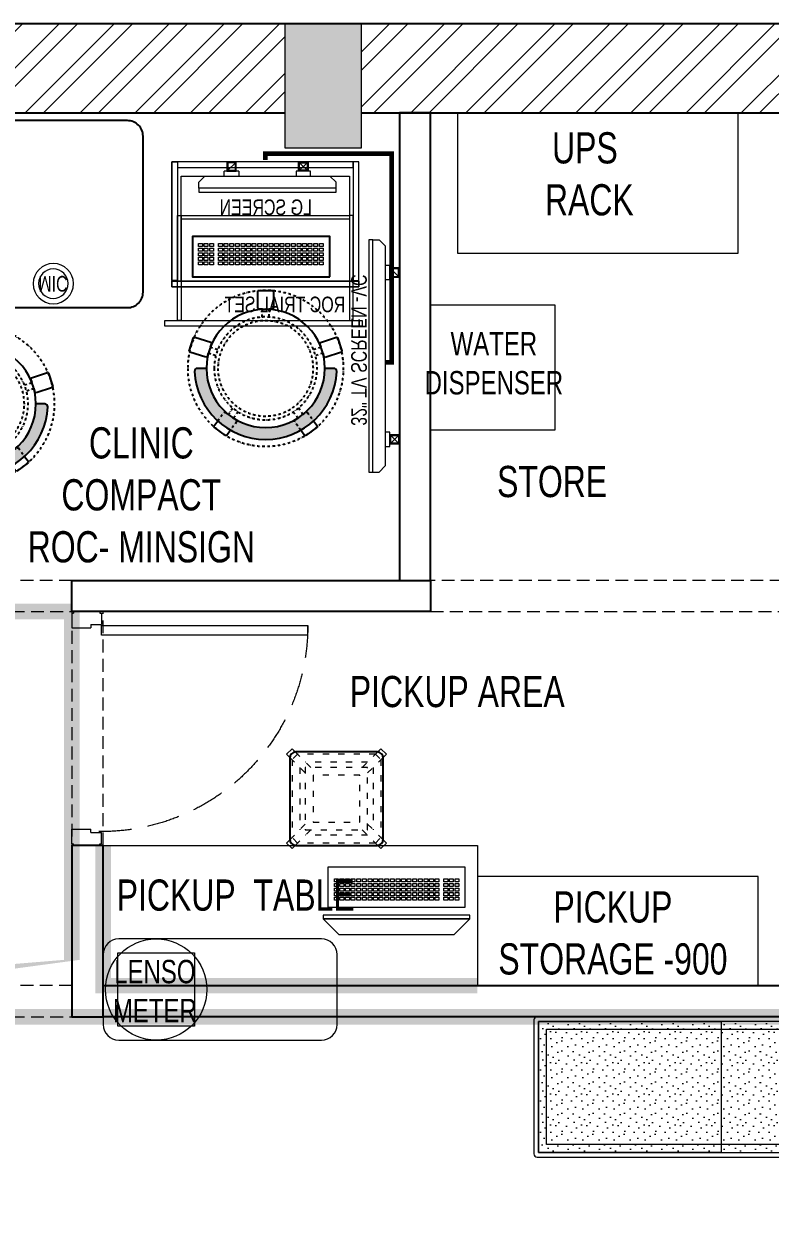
# Model space of a CAD drawing. Header units: feet. Extents: x 3148329 to 3155267, y -6063083 to -6048453.
# Drawn here: x 3150843 to 3153235, y -6052297 to -6048453 of the extents above; entities that cross this region are included whole.
import ezdxf

# ---------------------------------------------------------------- set-up
doc = ezdxf.new("R2010")
doc.units = ezdxf.units.FT
doc.header["$LTSCALE"] = 33
doc.header["$MEASUREMENT"] = 0
for name, pattern in [('a_p6_plan_L18$0$HIDDEN', [0.375, 0.25, -0.125]), ('ACAD_ISO03W100', [30, 12, -18]), ('DASHDOT2', [0.5, 0.25, -0.125, 0, -0.125]), ('HIDDEN', [9.524999999999995, 6.349999999999997, -3.174999999999998]), ('HIDDEN2', [4.7624999999999975, 3.174999999999998, -1.587499999999999])]:
    doc.linetypes.add(name, pattern=pattern)
for name, color, linetype, lineweight in [('A-COL', 243, 'Continuous', 9), ('column hatch', 5, 'Continuous', 0), ('Door', 2, 'Continuous', 13), ('Floor-Unit', 1, 'Continuous', 13), ('HATCH', 9, 'Continuous', 9), ('LENS-DIM', 252, 'Continuous', 5), ('LENS-DOOR', 34, 'Continuous', 20), ('LENS-FURNITURE', 13, 'Continuous', 9), ('LENS-HATCH', 251, 'Continuous', 5), ('LENS-PARTITION', 21, 'Continuous', 25), ('LENS-TEXT', 31, 'Continuous', 5), ('LENS_CURTAIN', 5, 'a_p6_plan_L18$0$HIDDEN', 9), ('LENS_PARTITION', 21, 'Continuous', 25), ('LK-EQPMT', 3, 'Continuous', 18), ('LK-FF&E FLOOR', 1, 'Continuous', 9), ('LK-FF&E WALL', 1, 'Continuous', 9), ('LK-FLUTTED FINISH', 20, 'Continuous', 30), ('LK-IT', 3, 'Continuous', 18), ('LK-TILES FINISH', 251, 'Continuous', 5), ('LN-ELEVATION-1', 81, 'Continuous', 25), ('LN-ELEVATION-2', 103, 'Continuous', 20), ('LN-ELEVATION-3', 125, 'Continuous', 18), ('LN-ELEVATION-5', 167, 'Continuous', 5), ('LN-HATCH', 251, 'Continuous', 0), ('TV', 92, 'Continuous', 18)]:
    doc.layers.add(name, color=color, linetype=linetype, lineweight=lineweight)
for name, color, linetype in [('A-WALL', 1, 'Continuous'), ('LAMINATE FINISH', 80, 'Continuous'), ('PDF_Geometry', 7, 'Continuous')]:
    doc.layers.add(name, color=color, linetype=linetype)
doc.styles.add('LK TXT', font='GILC____.TTF', dxfattribs={"height": 100})
doc.styles.get("Standard").update_dxf_attribs({"font": 'GILC____.TTF'})
pattern_1 = [(225, (-6260930.089527684, 5280203.047569703), (88.29995930067012, -88.29995930067015), []), (225, (-6260988.95616712, 5280203.047569703), (88.29995930067012, -88.29995930067015), [])]

# ---------------------------------------------------------------- blocks, each defined once
blk = doc.blocks.new('*U48')
at = {"layer": 'LENS-DOOR'}
for p, q in [((548121.7424194189, 1779235.250802667), (548121.7424194121, 1778573.792470707)), ((548121.7424194189, 1779235.250802667), (548152.9924194244, 1779235.250802653)), ((548152.9924193986, 1778573.792470693), (548152.9924194244, 1779235.250802653)), ((547447.2632527449, 1778568.584137414), (547452.4715860604, 1778568.584137391)), ((547447.2632527215, 1778484.134138707), (547447.2632527449, 1778568.584137414)), ((547452.4715860653, 1778573.792470743), (547488.9299194093, 1778573.792470734)), ((547452.4715860604, 1778568.584137391), (547452.4715860653, 1778573.792470743)), ((547488.9299193954, 1778539.938304132), (547488.9299194093, 1778573.792470734)), ((548121.7424194121, 1778573.792470707), (548152.9924193986, 1778573.792470693)), ((548192.054919424, 1778573.792470725), (548155.5965860707, 1778573.792470693)), ((548155.5965860611, 1778539.938304095), (548155.5965860707, 1778573.792470693)), ((548192.0549194146, 1778568.584137372), (548192.054919424, 1778573.792470725)), ((548197.2632527373, 1778568.584137372), (548192.0549194146, 1778568.584137372)), ((548197.2632527256, 1778484.134138697), (548197.2632527373, 1778568.584137372)), ((547488.9299193954, 1778539.938304132), (547499.3465860662, 1778539.938304113)), ((547499.3465860639, 1778478.925805386), (547499.3465860662, 1778539.938304113)), ((548145.179919409, 1778478.925805326), (548145.179919395, 1778539.938304067)), ((548155.5965860611, 1778539.938304095), (548145.179919395, 1778539.938304067)), ((547447.2632527215, 1778484.134138707), (547452.4715860627, 1778484.134138707)), ((547452.4715860627, 1778478.925805396), (547452.4715860627, 1778484.134138707)), ((547452.4715860627, 1778478.925805396), (547499.3465860639, 1778478.925805386)), ((548192.0549194006, 1778478.925805345), (548145.179919409, 1778478.925805326)), ((548192.0549194006, 1778478.925805345), (548192.0549194006, 1778484.134138698)), ((548197.2632527256, 1778484.134138697), (548192.0549194006, 1778484.134138698))]:
    blk.add_line(p, q, dxfattribs=at)
at = {"layer": 'LENS-DOOR', "color": 7, "linetype": 'HIDDEN2'}
blk.add_ellipse((548152.9924193986, 1778573.792470693), major_axis=(-661.4583333306382, 0.003443102111827), ratio=0.9999999979146821, start_param=-1.570791121506941, end_param=0.0512086788949202, dxfattribs=at)
blk = doc.blocks.new('A$C833728e1')
at = {"layer": 'column hatch'}
h = blk.add_hatch(color=8, dxfattribs=at)
h.dxf.hatch_style = 1
h.paths.add_polyline_path([(738.6055059367791, -6568.273773502558), (477.3087284089997, -6568.294519082643), (477.3087284089997, -6898.368833137677), (738.6055059367791, -6898.348087557592)])
h.paths.add_polyline_path([(727.4791111946106, -3716.802434761078), (472.5914124026894, -3716.802434761078), (473.2123224409297, -4068.950543846935), (727.4791111946106, -4068.950543846935)])
h.paths.add_polyline_path([(722.71125525143, 520.0900647407396), (465.4267736701294, 520.1108103208244), (465.4267736701294, 170.5573523240164), (722.71125525143, 170.5366067448631)])
h.paths.add_polyline_path([(698.5759105691686, 5375.317361555062), (451.8375043282285, 5375.338107134215), (451.8375043282285, 4978.070632628165), (698.5759105691686, 4978.04988704808)])
at = {"layer": 'LN-HATCH'}
h = blk.add_hatch(dxfattribs=at)
h.set_pattern_fill('ANSI32', color=256, scale=333, angle=180)
h.set_pattern_definition(pattern_1)
h.paths.add_polyline_path([(451.8375043282285, 5375.317361555062), (-2898.605064523406, 5375.317361555062), (-2898.605064523406, -6793.621403028257), (-2178.784073029645, -6793.621403028257), (-2178.784073029645, -6677.290843353607), (-2565.710856786929, -6677.290843353607), (-2565.710856786929, 467.9687234135344), (-2565.710856786929, 2676.502928791568), (-2565.710856786929, 2789.756386074238), (-2580.419116056524, 2789.756386074238), (-2580.419116056524, 5090.091657181271), (451.8375043282285, 5090.091657181271)])
h = blk.add_hatch(dxfattribs=at)
h.set_pattern_fill('ANSI32', color=256, scale=333, angle=180)
h.set_pattern_definition(pattern_1)
h.paths.add_polyline_path([(4039.498601331375, 5375.317361555062), (698.5759105691686, 5375.317361555062), (698.5759105691686, 5090.091657181271), (3698.309710829519, 5090.091657181271), (3698.309710829519, 365.3691566465422), (3698.309710829519, -6929.025615117513), (4039.498601331375, -6929.025615117513)])
at = {"layer": 'A-COL'}
for p, q in [((451.8375043282285, 5375.317361555062), (451.8375043282285, 4978.04988704808)), ((698.5759105691686, 4978.04988704808), (698.5759105691686, 5375.317361555062)), ((451.8375043282285, 4978.04988704808), (698.5759105691686, 4978.04988704808))]:
    blk.add_line(p, q, dxfattribs=at)
at = {"layer": 'A-WALL'}
for p, q in [((4039.498601331375, 5375.317361555062), (-2898.605064523406, 5375.317361555062)), ((-2580.419116056524, 5090.091657181271), (451.8375043282285, 5090.091657181271)), ((698.5759105691686, 5090.091657181271), (3698.309710829519, 5090.091657181271))]:
    blk.add_line(p, q, dxfattribs=at)
blk = doc.blocks.new('CLENS 600 TYPE 6')
at = {"layer": 'LN-ELEVATION-1', "ltscale": 0.5}
blk.add_lwpolyline([(130, -225), (-130, -225, -0.4142135623730951), (-150, -205), (-150, 55, -0.4142135623730951), (-130, 75), (130, 75, -0.4142135623730951), (150, 55), (150, -205, -0.4142135623730951)], format="xyb", close=True, dxfattribs=at)
at = {"layer": 'LN-ELEVATION-3', "linetype": 'ACAD_ISO03W100', "ltscale": 0.05}
for p, q in [((-100, 7.322330470196902), (-142.3743686703965, 49.69669914152472)), ((-142.3743686708621, -199.6966991410591), (-142.3743686708621, 49.69669914105907)), ((-82.3223304701969, 25), (-124.6966991401277, 67.374368671095)), ((124.696699141059, 67.3743686703965), (-124.6966991401277, 67.374368671095)), ((99.69669914059341, 42.3743686703965), (-99.69669913966207, 42.374368671095)), ((82.3223304701969, 25), (124.6966991401277, 67.374368671095)), ((100, 7.322330470196902), (142.3743686703965, 49.69669914152472)), ((142.3743686708621, -199.6966991410591), (142.3743686708621, 49.69669914105907)), ((-117.3743686703965, -174.6966991408262), (-117.3743686703965, 24.69669914152473)), ((117.3743686703965, -174.6966991408262), (117.3743686703965, 24.69669914152473)), ((-100, -157.3223304701969), (-142.3743686703965, -199.6966991415247)), ((-82.3223304701969, -175), (-124.6966991401277, -217.374368671095)), ((82.3223304701969, -175), (124.6966991401277, -217.374368671095)), ((100, -157.3223304701969), (142.3743686703965, -199.6966991415247)), ((124.696699141059, -217.3743686703965), (-124.6966991401277, -217.374368671095)), ((99.69669914059341, -192.3743686703965), (-99.69669913966207, -192.374368671095))]:
    blk.add_line(p, q, dxfattribs=at)
for points in [[(-132.2008663183078, 74.87853584764525), (-124.696699141059, 67.3743686703965), (-142.3743686708621, 49.69669914105907), (-149.8785358476452, 57.20086631807498)], [(132.2008663183078, 74.87853584764525), (124.696699141059, 67.3743686703965), (142.3743686708621, 49.69669914105907), (149.8785358476452, 57.20086631807498)], [(-132.2008663183078, -224.8785358476453), (-124.696699141059, -217.3743686703965), (-142.3743686708621, -199.6966991410591), (-149.8785358476452, -207.200866318075)], [(132.2008663183078, -224.8785358476453), (124.696699141059, -217.3743686703965), (142.3743686708621, -199.6966991410591), (149.8785358476452, -207.200866318075)]]:
    blk.add_lwpolyline(points, dxfattribs=at)
for points in [[(100, -175), (-100, -175), (-100, 25), (100, 25)], [(75, -150), (-75, -150), (-75, 0), (75, 0)]]:
    blk.add_lwpolyline(points, close=True, dxfattribs=at)
at = {"layer": 'LN-ELEVATION-5', "ltscale": 0.5}
for points in [[(-149.8785358476452, 57.20086631807498), (-160.0520382001995, 67.37436867062934), (-142.3743686708621, 85.05203819996677), (-132.2008663183078, 74.87853584787806)], [(149.8785358476452, 57.20086631807498), (160.0520382001995, 67.37436867062934), (142.3743686708621, 85.05203819996677), (132.2008663183078, 74.87853584787806)], [(-149.8785358476452, -207.200866318075), (-160.0520382001995, -217.3743686706294), (-142.3743686708621, -235.0520381999668), (-132.2008663183078, -224.8785358478781)], [(149.8785358476452, -207.200866318075), (160.0520382001995, -217.3743686706294), (142.3743686708621, -235.0520381999668), (132.2008663183078, -224.8785358478781)]]:
    blk.add_lwpolyline(points, dxfattribs=at)
blk = doc.blocks.new('*U25')
at = {"layer": 'LK-EQPMT', "ltscale": 12}
blk.add_lwpolyline([(5.986879315214991, 4.914598100478997), (-5.986879315214991, 4.914598100478997), (-5.986879315214991, -4.914598100478997), (5.986879315214991, -4.914598100478997)], close=True, dxfattribs=at)
blk = doc.blocks.new('*U26')
at = {"color": 0, "linetype": 'ByBlock', "lineweight": -2}
for p in [(0, 0), (17.96063794564497, 0), (35.92127589128995, 0), (53.88191383693492, 0), (71.8425517825799, 0), (89.80318972822487, 0), (107.7638276738698, 0), (125.7244656195148, 0), (143.6851035651598, 0), (161.6457415108048, 0), (179.6063794564497, 0), (197.5670174020947, 0), (215.5276553477397, 0), (233.4882932933847, 0), (251.4489312390296, 0), (269.4095691846746, 0), (287.3702071303196, 0), (305.3308450759646, 0), (323.2914830216096, 0), (-9e-16, -14.74379430143699), (-1.8e-15, -29.48758860287398), (17.96063794564497, -14.74379430143699), (17.96063794564497, -29.48758860287398), (35.92127589128995, -14.74379430143699), (35.92127589128995, -29.48758860287398), (53.88191383693492, -14.74379430143699), (53.88191383693492, -29.48758860287398), (71.8425517825799, -14.74379430143699), (71.8425517825799, -29.48758860287398), (89.80318972822487, -14.74379430143699), (89.80318972822487, -29.48758860287398), (107.7638276738698, -14.74379430143699), (107.7638276738698, -29.48758860287398), (125.7244656195148, -14.74379430143699), (125.7244656195148, -29.48758860287398), (143.6851035651598, -14.74379430143699), (143.6851035651598, -29.48758860287398), (161.6457415108048, -14.74379430143699), (161.6457415108048, -29.48758860287398), (179.6063794564497, -14.74379430143699), (179.6063794564497, -29.48758860287398), (197.5670174020947, -14.74379430143699), (197.5670174020947, -29.48758860287398), (215.5276553477397, -14.74379430143699), (215.5276553477397, -29.48758860287398), (233.4882932933847, -14.74379430143699), (233.4882932933847, -29.48758860287398), (251.4489312390296, -14.74379430143699), (251.4489312390296, -29.48758860287398), (269.4095691846746, -14.74379430143699), (269.4095691846746, -29.48758860287398), (287.3702071303196, -14.74379430143699), (287.3702071303196, -29.48758860287398), (305.3308450759646, -14.74379430143699), (305.3308450759646, -29.48758860287398), (323.2914830216096, -14.74379430143699), (323.2914830216096, -29.48758860287398), (-2.7e-15, -44.23138290431096), (-3.6e-15, -58.97517720574795), (17.96063794564497, -44.23138290431096), (17.96063794564497, -58.97517720574795), (35.92127589128995, -44.23138290431096), (35.92127589128994, -58.97517720574795), (53.88191383693492, -44.23138290431096), (53.88191383693492, -58.97517720574795), (71.8425517825799, -44.23138290431096), (71.8425517825799, -58.97517720574795), (89.80318972822487, -44.23138290431096), (89.80318972822487, -58.97517720574795), (107.7638276738698, -44.23138290431096), (107.7638276738698, -58.97517720574795), (125.7244656195148, -44.23138290431096), (125.7244656195148, -58.97517720574795), (143.6851035651598, -44.23138290431096), (143.6851035651598, -58.97517720574795), (161.6457415108048, -44.23138290431096), (161.6457415108048, -58.97517720574795), (179.6063794564497, -44.23138290431096), (179.6063794564497, -58.97517720574795), (197.5670174020947, -44.23138290431096), (197.5670174020947, -58.97517720574795), (215.5276553477397, -44.23138290431096), (215.5276553477397, -58.97517720574795), (233.4882932933847, -44.23138290431096), (233.4882932933847, -58.97517720574795), (251.4489312390296, -44.23138290431096), (251.4489312390296, -58.97517720574795), (269.4095691846746, -44.23138290431096), (269.4095691846746, -58.97517720574795), (287.3702071303196, -44.23138290431096), (287.3702071303196, -58.97517720574795), (305.3308450759646, -44.23138290431096), (305.3308450759646, -58.97517720574795), (323.2914830216096, -44.23138290431096), (323.2914830216096, -58.97517720574795)]:
    blk.add_blockref('*U25', p, dxfattribs=at)
blk = doc.blocks.new('*U23')
at = {"layer": 'LK-EQPMT', "ltscale": 12}
blk.add_lwpolyline([(5.986879315214991, 4.914598100478997), (-5.986879315214991, 4.914598100478997), (-5.986879315214991, -4.914598100478997), (5.986879315214991, -4.914598100478997)], close=True, dxfattribs=at)
blk = doc.blocks.new('*U24')
at = {"color": 0, "linetype": 'ByBlock', "lineweight": -2}
for p in [(0, 0), (17.96063794564497, 0), (35.92127589128995, 0), (-9e-16, -14.74379430143699), (-1.8e-15, -29.48758860287398), (17.96063794564497, -14.74379430143699), (17.96063794564497, -29.48758860287398), (35.92127589128995, -14.74379430143699), (35.92127589128995, -29.48758860287398), (-2.7e-15, -44.23138290431096), (-3.6e-15, -58.97517720574795), (17.96063794564497, -44.23138290431096), (17.96063794564497, -58.97517720574795), (35.92127589128995, -44.23138290431096), (35.92127589128994, -58.97517720574795)]:
    blk.add_blockref('*U23', p, dxfattribs=at)
blk = doc.blocks.new('*U18')
at = {"ltscale": 12}
blk.add_lwpolyline([(8.040144996717572, 2.91038e-11), (8.040144996717572, 129.0940371821052), (448.0401449967176, 129.0940371821052), (448.0401449967176, 2.91038e-11)], close=True, dxfattribs=at)
for name, p in [('*U26', (35.16895717114949, 101.6202952143818)), ('*U24', (386.6121428576974, 101.6202952143818))]:
    blk.add_blockref(name, p)
blk = doc.blocks.new('Pickup table PC')
at = {"layer": 'LN-ELEVATION-2', "ltscale": 0.5}
for points in [[(470, 50), (0, 50), (0, 62), (470, 62)], [(420, 0), (50, 0), (0, 50), (470, 50)]]:
    blk.add_lwpolyline(points, close=True, dxfattribs=at)
blk = doc.blocks.new('MOROTISED TABLE-TRIAL SET 950x600')
at = {"layer": 'PDF_Geometry', "lineweight": 25}
blk.add_lwpolyline([(415.5923622683621, 2.18279e-11), (550.0003704861738, 2.18279e-11, 0.4142524001247118), (599.9958994225599, 50.00260162355697), (599.9958994225599, 899.9973678589085, 0.4142518501714829), (550.0003704861738, 950.0000000000218), (50.00260613718999, 950.0000000000218, 0.4142929195148918), (4.605390131e-07, 899.9973678589085), (4.605390131e-07, 50.00260162355697, 0.414163635492108), (50.00260613718999, 2.18279e-11), (415.5923622683621, 2.18279e-11)], format="xyb", dxfattribs=at)
blk = doc.blocks.new('TRIAL SET ROC')
at = {"layer": 'LENS-DIM', "ltscale": 0.5}
for points in [[(-400.3652351796627, -364.3162249757442), (-430.3652351796626, -364.3162249757442)], [(169.6347648203373, -364.3162249757442), (139.6347648203373, -364.3162249757442)]]:
    blk.add_lwpolyline(points, dxfattribs=at)
at = {"layer": 'LENS-FURNITURE'}
blk.add_lwpolyline([(-430.3652351796626, 18), (169.6347648203373, 18), (169.6347648203373, -382.3162249757443), (-430.3652351796626, -382.3162249757443)], close=True, dxfattribs=at)
at = {"layer": 'LENS-FURNITURE', "color": 146}
for points in [[(-412.3652351796627, -153.6065521437457), (-400.3652351796627, -153.6065521437457), (-400.3652351796628, -490.6065521437458), (-412.3652351796627, -490.6065521437458)], [(139.6347648203373, -153.6065521437458), (-400.3652351796627, -153.6065521437457), (-400.3652351796627, -165.6065521437457), (139.6347648203373, -165.6065521437458)], [(151.6347648203373, -153.6065521437458), (139.6347648203373, -153.6065521437458), (139.6347648203372, -490.6065521437458), (151.6347648203373, -490.6065521437458)], [(192.1347648203373, -490.6065521437458), (-440.8652351796627, -490.6065521437458), (-440.8652351796627, -508.6065521437458), (192.1347648203373, -508.6065521437458)]]:
    blk.add_lwpolyline(points, close=True, dxfattribs=at)
at = {"layer": 'LN-ELEVATION-2'}
for points in [[(-430.3652351796626, 18), (-412.3652351796627, 18), (-412.3652351796627, -362.3162249757442), (-430.3652351796626, -362.3162249757442)], [(-412.3652351796627, 18), (151.6347648203373, 18), (151.6347648203373, 0), (-412.3652351796627, 0)], [(169.6347648203373, 18), (151.6347648203373, 18), (151.6347648203373, -362.3162249757442), (169.6347648203373, -362.3162249757442)], [(169.6347648203373, -364.3162249757442), (-430.3652351796626, -364.3162249757442), (-430.3652351796626, -382.3162249757443), (169.6347648203373, -382.3162249757443)], [(169.6347648203373, -382.3162249757443), (-430.3652351796626, -382.3162249757443), (-430.3652351796626, -364.3162249757442), (169.6347648203373, -364.3162249757442)]]:
    blk.add_lwpolyline(points, close=True, dxfattribs=at)
at = {"layer": 'LN-ELEVATION-2', "linetype": 'HIDDEN', "ltscale": 100}
blk.add_lwpolyline([(-400.3652351796627, -364.3162249757442), (139.6347648203373, -364.3162249757442), (139.6347648203373, -27.35909500904381), (-400.3652351796627, -27.35909500904381)], close=True, dxfattribs=at)
at = {"insert": (-386.8645105547048, -414.1468168679739), "char_height": 50, "attachment_point": 1}
blk.add_mtext_dynamic_manual_height_columns('ROC TRIAL SET', width=625.228464345434, gutter_width=500, heights=[0], dxfattribs=at)
blk = doc.blocks.new('CLINIC SCREEN')
at = {"layer": 'TV'}
for p, q in [((-103.1090284836336, 42.85441964946222), (-127.4114311772946, 18.55201695591665)), ((-127.4114311772946, 42.85441964946222), (-103.1090284836336, 18.55201695591665)), ((102.7052824410566, 42.85441964946222), (127.007685134602, 18.55201695591665))]:
    blk.add_line(p, q, dxfattribs=at)
at = {"layer": 'TV', "ltscale": 12}
for p, q in [((-220.0000000000082, -19.41163062257681), (-200.5883693773149, 0)), ((200.5883693773149, 0), (-200.5883693773149, 0)), ((-138.5315413423604, 0), (-138.5315413423604, 15.514207008644)), ((-138.5315413423604, 15.514207008644), (-91.98892031613741, 15.514207008644)), ((-91.98892031613741, 15.514207008644), (-91.98892031613741, 0)), ((91.98892031610741, 15.514207008644), (91.98892031610741, 0)), ((91.98892031610741, 15.514207008644), (138.5315413423595, 15.514207008644)), ((138.5315413423595, 0), (138.5315413423595, 15.514207008644)), ((219.9999999999918, -19.41163062257681), (200.5883693773149, 0)), ((-220.0000000000082, -38.82326124538668), (-220.0000000000082, -19.41163062257681)), ((219.9999999999918, -38.82326124538668), (219.9999999999918, -19.41163062257681))]:
    blk.add_line(p, q, dxfattribs=at)
at = {"layer": 'TV'}
for points in [[(-130.4492315140169, 15.51421661919448), (-100.0712281470269, 15.51421661919448), (-100.0712281470269, 45.89221998606814), (-130.4492315140169, 45.89221998606814)], [(-127.4114311772946, 18.55201695591665), (-103.1090284836336, 18.55201695591665), (-103.1090284836336, 42.85441964946222), (-127.4114311772946, 42.85441964946222)], [(130.0454854713243, 15.51421661919448), (99.66748210433435, 15.51421661919448), (99.66748210433435, 45.89221998606814), (130.0454854713243, 45.89221998606814)], [(127.007685134602, 18.55201695591665), (102.7052824410566, 18.55201695591665), (102.7052824410566, 42.85441964946222), (127.007685134602, 42.85441964946222)]]:
    blk.add_lwpolyline(points, close=True, dxfattribs=at)
at = {"layer": 'TV', "ltscale": 12}
blk.add_lwpolyline([(-220.0000000000082, -51.71278328332107), (-220.0000000000082, -38.82326124538668), (219.9999999999918, -38.82326124538668), (219.9999999999918, -51.71278328332107)], close=True, dxfattribs=at)
at = {"layer": 'Floor-Unit', "color": 0, "ltscale": 2, "insert": (5.199680584678389, -100.4085774972336), "char_height": 50, "attachment_point": 5}
blk.add_mtext_dynamic_manual_height_columns('LG SCREEN', width=466.4796511627907, gutter_width=12.5, heights=[0], dxfattribs=at)
blk = doc.blocks.new('MIC')
at = {"layer": 'LK-EQPMT', "ltscale": 12}
for radius in [64.54701859105262, 47.40596281792385]:
    blk.add_circle((234.5401449967176, 64.54701859102352), radius, dxfattribs=at)
at = {"layer": 'LK-EQPMT', "ltscale": 12, "insert": (233.2398255821317, 64.46170233917655), "char_height": 50, "attachment_point": 5}
blk.add_mtext_dynamic_manual_height_columns('MIC', width=466.4796511627907, gutter_width=12.5, heights=[0], dxfattribs=at)
blk = doc.blocks.new('32INCH VC FOR CLINIC')
at = {"layer": 'LK-EQPMT', "ltscale": 12}
for p, q in [((81.46845865808427, 109.7127832833503), (81.46845865808427, 125.2269902919943)), ((81.46845865808427, 125.2269902919943), (128.0110796838999, 125.2269902919943)), ((128.0110796838999, 125.2269902919943), (128.0110796838999, 109.7127832833503)), ((616.9889203161001, 125.2269902919943), (616.9889203161001, 109.7127832833503)), ((616.9889203161001, 125.2269902919943), (663.5315413419156, 125.2269902919943)), ((663.5315413419156, 109.7127832833503), (663.5315413419156, 125.2269902919943)), ((0, 90.30115266077335), (19.41163062304258, 109.7127832833503)), ((0, 70.88952203796362), (0, 90.30115266077335)), ((725.5883693769574, 109.7127832833503), (19.41163062304258, 109.7127832833503)), ((745, 90.30115266077335), (725.5883693769574, 109.7127832833503)), ((745, 70.88952203796362), (745, 90.30115266077335))]:
    blk.add_line(p, q, dxfattribs=at)
at = {"layer": 'LK-EQPMT'}
for p, q in [((116.8909715171903, 152.5672029328125), (92.58856882341206, 128.264800239267)), ((92.58856882341206, 152.5672029328125), (116.8909715171903, 128.264800239267)), ((627.7052824404091, 152.5672029328125), (652.0076851341872, 128.264800239267))]:
    blk.add_line(p, q, dxfattribs=at)
for points in [[(89.55076848529278, 125.2269999025447), (119.9287718534469, 125.2269999025447), (119.9287718534469, 155.6050032694184), (89.55076848529278, 155.6050032694184)], [(655.0454854704439, 125.2269999025447), (624.6674821041522, 125.2269999025447), (624.6674821041522, 155.6050032694184), (655.0454854704439, 155.6050032694184)], [(92.58856882341206, 128.264800239267), (116.8909715171903, 128.264800239267), (116.8909715171903, 152.5672029328125), (92.58856882341206, 152.5672029328125)], [(652.0076851341872, 128.264800239267), (627.7052824404091, 128.264800239267), (627.7052824404091, 152.5672029328125), (652.0076851341872, 152.5672029328125)]]:
    blk.add_lwpolyline(points, close=True, dxfattribs=at)
at = {"layer": 'LK-EQPMT', "ltscale": 12}
blk.add_lwpolyline([(0, 58.0000000000291), (0, 70.88952203796362), (745, 70.88952203796362), (745, 58.0000000000291)], close=True, dxfattribs=at)
at = {"layer": 'LENS-TEXT', "color": 0, "ltscale": 2, "insert": (391.1996805854142, 25.6359011628374), "char_height": 50, "attachment_point": 5}
blk.add_mtext_dynamic_manual_height_columns('32" TV SCREEN -VC', width=466.4796511627907, gutter_width=12.5, heights=[0], dxfattribs=at)
blk = doc.blocks.new('DR STOOL')
at = {"layer": 'HATCH'}
h = blk.add_hatch(dxfattribs=at)
h.set_pattern_fill('ANSI36', color=250, angle=-90.00000000000001)
h.set_pattern_definition([(315, (-227.8099174643867, 917.3997257252777), (6.173926083235043, -1.683798022700468), [7.9375, -1.587499999999999, 0, -1.587499999999999])])
edge = h.paths.add_edge_path()
edge.add_line((-190.0000000041909, 4.511094e-10), (-218.6899174675346, 4.511094e-10))
edge.add_arc((-218.6899174670689, 9.120000000388245), 9.119999999940092, 177.6119845363388, 269.9999999996136, ccw=False)
edge.add_arc((-1.8626451e-09, 3.565219e-10), 228.000000002257, 2.3880154632688004, 177.6119845367313, ccw=False)
edge.add_arc((218.6899174633436, 9.120000000497384), 9.120000000051716, -90.00000000034493, 2.3880154629299, ccw=False)
edge.add_line((218.6899174633436, 4.511094e-10), (190, 4.511094e-10))
edge.add_arc((-1.8626451e-09, 4.511094e-10), 190.000000001979, -1.27e-14, 180)
at = {"layer": 'LN-ELEVATION-1', "color": 1, "ltscale": 100}
for p, q in [((-128.6221585394814, 215.4841044476634), (-165.2704676063731, 189.0243927398114)), ((-124.7228340068832, 214.8545704018979), (-128.6221585394814, 215.4841044476634)), ((-112.6981821293011, 198.1996966340157), (-124.7228340068832, 214.8545704018979)), ((124.7553772013634, 214.9803744515593), (112.5488144652918, 198.2845540212292)), ((128.7014972954057, 215.5933048763618), (124.7553772013634, 214.9803744515593)), ((128.7014972954057, 215.5933048763618), (124.7553772013634, 214.9803744515593)), ((165.1911288509145, 188.915192311113), (128.7014972954057, 215.5933048763618)), ((165.1911288509145, 188.915192311113), (128.7014972954057, 215.5933048763618)), ((-165.2704676063731, 189.0243927398114), (-165.9069543029182, 185.0820035930228)), ((-165.9069543029182, 185.0820035930228), (-153.8003208162263, 168.3135803133482)), ((153.6734594982117, 168.4294150282658), (165.7973639420234, 185.0121775862135)), ((165.7973639420234, 185.0121775862135), (165.1911288509145, 188.915192311113)), ((165.7973639420234, 185.0121775862135), (165.1911288509145, 188.915192311113)), ((-191.2928382232785, -35.45407700946089), (-242.9550312487409, -52.24013893969095)), ((-187.9259491492994, -37.1695928365807), (-191.2928382232785, -35.45407700946089)), ((-184.1424400564283, -48.81403796559607), (-187.9259491492994, -37.1695928365807)), ((188.0651108901948, -36.96233201187715), (184.0504167033359, -49.19388854173303)), ((191.3981811110861, -35.27656588272658), (188.0651108901948, -36.96233201187715)), ((243.0100176925771, -52.21682526778022), (191.3981811110861, -35.27656588272658)), ((-242.9550312487409, -52.24013893969095), (-244.7482102331705, -55.75945052818861)), ((-244.7482102331705, -55.75945052818861), (-230.7800458371639, -98.74904560100549)), ((-173.8639617776498, -80.4479453730819), (-177.8421125086024, -68.2044548037811)), ((177.6922140880488, -68.56540505095472), (173.8739495249465, -80.1985000452405)), ((230.715890809428, -98.7280946081737), (244.8123673382215, -55.78040257930116)), ((244.8123673382215, -55.78040257930116), (243.0100176925771, -52.21682526778022)), ((-230.7800458371639, -98.74904560100549), (-227.2218665438704, -100.5620286722478)), ((-227.2218665438704, -100.5620286722478), (-175.5596735184081, -83.7759667420105)), ((-175.5596735184081, -83.7759667420105), (-173.8639617776498, -80.4479453730819)), ((173.8739495249465, -80.1985000452405), (175.5794035866856, -83.5704969359358)), ((175.5794035866856, -83.5704969359358), (227.1912401677109, -100.5107563209894)), ((227.1912401677109, -100.5107563209894), (230.715890809428, -98.7280946081737)), ((-22.72193054761737, -190.2142363802995), (-25.39390889601782, -192.886214728569)), ((-10.47823652112856, -190.2142363802995), (-22.72193054761737, -190.2142363802995)), ((22.78362171910703, -190.2142363802995), (9.910054048988968, -190.2142363802995)), ((25.42475448176265, -192.8553691428751), (22.78362171910703, -190.2142363802995)), ((-25.39390889601782, -192.886214728569), (-25.39390889601782, -247.2070584567482)), ((25.42475448176265, -247.1762128710543), (25.42475448176265, -192.8553691428751)), ((-25.39390889601782, -247.2070584567482), (-22.60096735274419, -250)), ((-22.60096735274419, -250), (22.60096735274419, -250)), ((22.60096735274419, -250), (25.42475448176265, -247.1762128710543))]:
    blk.add_line(p, q, dxfattribs=at)
at = {"layer": 'LN-ELEVATION-1', "linetype": 'DASHDOT2'}
for p, q in [((-92.92521573789418, 170.8129362839827), (-112.6981821293011, 198.1996966340157)), ((112.5488144652918, 198.2845540212292), (92.69529851106927, 171.1294289919315)), ((-153.8003208162263, 168.3135803133482), (-134.1093360339291, 141.0403694751003)), ((-103.4542870586738, 159.9154408004979), (-93.52748446213081, 167.0824927485227)), ((-88.15393704269081, 139.4771787207864), (-103.4542870586738, 159.9154408004979)), ((-93.52748446213081, 167.0824927485227), (-92.92521573789418, 170.8129362839827)), ((103.6608748426661, 159.8406005539291), (88.19885099539533, 139.4487815762331)), ((92.69529851106927, 171.1294289919315), (93.26858203159645, 167.4385604566923)), ((93.26858203159645, 167.4385604566923), (103.6608748426661, 159.8406005539291)), ((133.7372852512635, 141.1612321265929), (153.6734594982117, 168.4294150282658)), ((-134.1093360339291, 141.0403694751003), (-130.4219571123831, 140.4450534014686)), ((-130.4219571123831, 140.4450534014686), (-119.9844727469608, 147.9808124662595)), ((-119.9844727469608, 147.9808124662595), (-105.3687285655178, 126.9741353208374)), ((105.4096150295809, 126.94019481352), (120.1194891873747, 147.8074627162714)), ((120.1194891873747, 147.8074627162714), (130.0033113472163, 140.5812532722048)), ((130.0033113472163, 140.5812532722048), (133.7372852512635, 141.1612321265929)), ((-159.954806596972, -40.49024384317454), (-184.1424400564283, -48.81403796559607)), ((-177.8421125086024, -68.2044548037811), (-153.4148110738024, -60.73628028803068)), ((153.3006618716754, -61.02382378749462), (177.6922140880488, -68.56540505095472)), ((184.0504167033359, -49.19388854173303), (159.8786162491887, -40.79004861696012)), ((-10.92024635523557, -164.6382343793375), (-10.47823652112856, -190.2142363802995)), ((9.910054048988968, -190.2142363802995), (10.35584833659231, -164.674698740353))]:
    blk.add_line(p, q, dxfattribs=at)
at = {"layer": 'LN-ELEVATION-1', "color": 1, "ltscale": 100}
blk.add_lwpolyline([(-190.0000000023283, 0), (-218.6899174656719, 0, -0.4264743413925903), (-227.8019973598421, 9.5, -0.959166304662544), (227.8019973593764, 9.5, -0.4264743413925903), (218.6899174647406, 0), (190.0000000013969, 0)], format="xyb", dxfattribs=at)
at = {"layer": 'LN-ELEVATION-1', "linetype": 'DASHDOT2'}
for radius in [250, 165, 153]:
    blk.add_circle((0, 0), radius, dxfattribs=at)
at = {"layer": 'LN-ELEVATION-1', "color": 1, "ltscale": 100}
blk.add_circle((0, 0), 190, dxfattribs=at)
blk = doc.blocks.new('2 seater bench')
at = {"layer": 'LENS-HATCH', "lineweight": 0}
h = blk.add_hatch(dxfattribs=at)
h.set_pattern_fill('STIP1', color=177, scale=100, angle=269.9999999999999, pattern_type=2)
h.set_pattern_definition([(270, (6617251.078707985, -170421.6063060569), (100, -1.516e-13), [0, -100]), (270, (6617235.078707984, -170433.6063060569), (100, -1.516e-13), [0, -100]), (270, (6617211.078707985, -170428.6063060569), (100, -1.516e-13), [0, -100]), (270, (6617188.078707985, -170463.6063060569), (100, -1.516e-13), [0, -100]), (270, (6617224.078707985, -170460.6063060569), (100, -1.516e-13), [0, -100]), (270, (6617248.078707985, -170487.6063060569), (100, -1.516e-13), [0, -100]), (270, (6617255.078707985, -170452.6063060569), (100, -1.516e-13), [0, -100]), (270, (6617214.078707985, -170494.6063060569), (100, -1.516e-13), [0, -100]), (270, (6617182.078707985, -170489.6063060569), (100, -1.516e-13), [0, -100]), (270, (6617167.078707985, -170415.6063060568), (100, -1.516e-13), [0, -100]), (270, (6617187.078707985, -170433.6063060569), (100, -1.516e-13), [0, -100]), (270, (6617168.078707984, -170447.6063060569), (100, -1.516e-13), [0, -100]), (270, (6617232.078707985, -170508.6063060569), (100, -1.516e-13), [0, -100]), (270, (6617207.078707984, -170476.6063060568), (100, -1.516e-13), [0, -100]), (270, (6617240.078707984, -170468.6063060569), (100, -1.516e-13), [0, -100]), (270, (6617231.078707984, -170485.6063060569), (100, -1.516e-13), [0, -100]), (270, (6617204.078707985, -170449.6063060568), (100, -1.516e-13), [0, -100]), (270, (6617258.078707984, -170477.6063060569), (100, -1.516e-13), [0, -100]), (270, (6617199.078707984, -170508.6063060569), (100, -1.516e-13), [0, -100]), (270, (6617169.078707985, -170505.6063060569), (100, -1.516e-13), [0, -100])])
h.paths.add_polyline_path([(585, 210), (0, 210), (0, -210), (585, -210)])
h.paths.add_polyline_path([(0, 245), (0, -210)])
h.paths.add_polyline_path([(-585, 210), (0, 210), (0, -210), (-585, -210)])
at = {"layer": 'LN-ELEVATION-2', "ltscale": 0.5}
for points in [[(-585, 210), (0, 210), (0, -210), (-585, -210)], [(585.0000000009313, 210), (0, 210), (0, -210), (585.0000000009313, -210)]]:
    blk.add_lwpolyline(points, close=True, dxfattribs=at)
at = {"layer": 'LN-ELEVATION-5', "ltscale": 0.5}
blk.add_lwpolyline([(590, 225), (-590, 225, 0.4142135623730951), (-600, 215), (-600, -215, 0.4142135623730951), (-590, -225), (590, -225, 0.4142135623730951), (600, -215), (600, 215, 0.4142135623730951)], format="xyb", close=True, dxfattribs=at)
blk.add_lwpolyline([(585, 210), (-585, 210), (-585, -210), (585, -210)], close=True, dxfattribs=at)
at = {"layer": 'LN-ELEVATION-5', "linetype": 'HIDDEN2', "ltscale": 11}
blk.add_lwpolyline([(-560, 185), (560.0000000009313, 185), (560.0000000009313, -185), (-560, -185)], close=True, dxfattribs=at)

msp = doc.modelspace()

# ---------------------------------------------------------------- linework, layer by layer
at = {"color": 13, "linetype": 'ACAD_ISO03W100', "ltscale": 0.01, "const_width": 15}
msp.add_lwpolyline([(3151616.645798754, -6048890.342404498), (3151616.645798754, -6048869.983309475), (3152021.701858151, -6048869.983309483), (3152021.701858151, -6049538.732241568), (3152000.809638173, -6049538.732241568)], dxfattribs=at)
at = {"layer": 'LAMINATE FINISH', "color": 85, "linetype": 'ACAD_ISO03W100', "ltscale": 0.05, "const_width": 50}
msp.add_lwpolyline([(3150996.701858151, -6050338.732241564), (3150996.701858151, -6051088.732241565)], dxfattribs=at)
at = {"layer": 'LENS-PARTITION'}
for points in [[(3152046.701858151, -6050238.732241565), (3152146.701858151, -6050238.732241565), (3152146.701858151, -6048738.732241564), (3152046.701858151, -6048738.732241564)], [(3150996.701858151, -6050238.732241565), (3152146.70185815, -6050238.732241565), (3152146.70185815, -6050338.732241565), (3150996.701858151, -6050338.732241565)], [(3151096.701858153, -6051088.732241565), (3150996.701858153, -6051088.732241565), (3150996.701858153, -6051638.732241563), (3151096.701858153, -6051638.732241563)], [(3151096.701858153, -6051538.732323416), (3154925.430685037, -6051538.732323416), (3154925.430685037, -6051638.732241563), (3151096.701858153, -6051638.732241563)]]:
    msp.add_lwpolyline(points, close=True, dxfattribs=at)
at = {"layer": 'LENS_CURTAIN', "ltscale": 5}
for points in [[(3150996.701858151, -6050238.732241565), (3150246.701858151, -6050238.732241565), (3150246.701858151, -6050338.732241565), (3150996.701858151, -6050338.732241565)], [(3153275.430685037, -6050238.732241565), (3152146.70185815, -6050238.732241565), (3152146.70185815, -6050338.732241565), (3153275.430685037, -6050338.732241565)], [(3151096.701858151, -6051088.732241565), (3151096.701858151, -6050338.732241564), (3150996.701858152, -6050338.732241564), (3150996.701858152, -6051088.732241565)], [(3150996.701858151, -6051538.732241565), (3150246.701858151, -6051538.732241565), (3150246.701858151, -6051638.732241565), (3150996.701858151, -6051638.732241565)], [(3151846.701858153, -6051538.732241564), (3151096.701858153, -6051538.732241564), (3151096.701858153, -6051638.732241563), (3151846.701858153, -6051638.732241563)]]:
    msp.add_lwpolyline(points, close=True, dxfattribs=at)
at = {"layer": 'LK-EQPMT'}
msp.add_lwpolyline([(3151143.805503023, -6051668.732328587), (3151143.805503023, -6051433.732328587), (3151389.805503023, -6051433.732328587), (3151389.805503023, -6051668.732328587)], close=True, dxfattribs=at)
at = {"layer": 'LK-FF&E WALL'}
for points in [[(3153133.387801041, -6048738.732241564), (3152233.387801041, -6048738.732241564), (3152233.387801041, -6049188.732241565), (3153133.387801041, -6049188.732241565)], [(3152146.701858151, -6049755.723678098), (3152546.701858151, -6049755.723678098), (3152546.701858151, -6049355.723678099), (3152146.701858151, -6049355.723678099)], [(3152296.701854017, -6051538.732323416), (3151096.701858153, -6051538.732323416), (3151096.701858153, -6051088.732323417), (3152296.701854017, -6051088.732323417)], [(3153196.701854018, -6051538.732241564), (3153196.701854018, -6051188.732241564), (3152296.701854017, -6051188.732241564), (3152296.701854017, -6051538.732241564)]]:
    msp.add_lwpolyline(points, close=True, dxfattribs=at)
msp.add_lwpolyline([(3151846.701858153, -6051663.732324076), (3151846.701858153, -6051438.732333099, 0.4142135623730951), (3151796.701858153, -6051388.732333099), (3151146.701858153, -6051388.732333099, 0.4142135623730951), (3151096.701858153, -6051438.732333099), (3151096.701858153, -6051663.732324076, 0.4142135623730951), (3151146.701858153, -6051713.732324076), (3151796.701858153, -6051713.732324076, 0.4142135623730951)], format="xyb", close=True, dxfattribs=at)
msp.add_circle((3151266.805503023, -6051551.232328587), 162.4999954886734, dxfattribs=at)
at = {"layer": 'LK-FLUTTED FINISH', "linetype": 'ACAD_ISO03W100', "ltscale": 0.05, "const_width": 50}
msp.add_lwpolyline([(3154075.430685037, -6051638.732241563), (3150246.701858151, -6051638.732241565)], dxfattribs=at)
at = {"layer": 'LK-TILES FINISH', "color": 212, "linetype": 'ACAD_ISO03W100', "ltscale": 0.05, "const_width": 50}
for points in [[(3150996.701858152, -6051088.732241565), (3150996.701858151, -6051538.732241565), (3150246.701858151, -6051538.732241564), (3150246.77130143, -6050338.732241565), (3150996.701858151, -6050338.732241564)], [(3151096.701858153, -6051088.732323417), (3151096.701858153, -6051538.732323416), (3152296.701854017, -6051538.732241564)]]:
    msp.add_lwpolyline(points, dxfattribs=at)

# ---------------------------------------------------------------- block references
at = {"xscale": -1}
for name, p in [('TRIAL SET ROC', (3151486.280563574, -6048914.13310672)), ('*U18', (3151831.500127746, -6049264.40617634))]:
    msp.add_blockref(name, p, dxfattribs=at)
for name, p, rotation in [('32INCH VC FOR CLINIC', (3151891.09685489, -6049890.995128186), 270), ('MIC', (3150702.400895477, -6049222.025120132), 180)]:
    msp.add_blockref(name, p, dxfattribs=dict(at, rotation=rotation))
at = {"layer": 'Door', "xscale": -1, "rotation": 270}
msp.add_blockref('*U48', (1372517.776052825, -6598535.995494296), dxfattribs=at)
at = {"layer": 'LENS-DIM', "color": 2}
msp.add_blockref('A$C833728e1', (3151227.120974207, -6053828.823898745), dxfattribs=at)
at = {"layer": 'LENS-FURNITURE', "rotation": 270}
msp.add_blockref('MOROTISED TABLE-TRIAL SET 950x600', (3150274.643809268, -6048763.591109806), dxfattribs=at)
at = {"layer": 'LENS-FURNITURE', "xscale": -1, "rotation": 180}
for p in [(3151617.790206868, -6049558.446712341), (3150691.066719648, -6049672.463216447)]:
    msp.add_blockref('DR STOOL', p, dxfattribs=at)
at = {"layer": 'LENS_PARTITION', "xscale": -1}
msp.add_blockref('CLINIC SCREEN', (3151623.448530953, -6048941.492201727), dxfattribs=at)
at = {"layer": 'LK-FF&E FLOOR'}
msp.add_blockref('2 seater bench', (3153078.181436796, -6051863.732241564), dxfattribs=at)
at = {"layer": 'LK-FF&E WALL', "xscale": -1, "rotation": 180}
msp.add_blockref('CLENS 600 TYPE 6', (3151844.927721307, -6051013.732323416), dxfattribs=at)
at = {"layer": 'LK-IT', "ltscale": 0.5, "xscale": -1, "rotation": 180}
msp.add_blockref('*U18', (3151809.119935763, -6051158.393640641), dxfattribs=at)
at = {"layer": 'LK-IT', "xscale": -1}
msp.add_blockref('Pickup table PC', (3152272.16008076, -6051374.608728403), dxfattribs=at)

# ---------------------------------------------------------------- texts
at = {"layer": 'LENS-TEXT', "color": 0, "linetype": 'Continuous', "ltscale": 3, "attachment_point": 5, "style": 'LK TXT'}
for s, width, gutter_width, insert, char_height in [('UPS\\P RACK', 1099.486866972408, 0.9999999999999992, (3152641.580937248, -6048934.943675877), 100), ('WATER \\PDISPENSER', 264.1621858484572, 0.7499999999999996, (3152349.70854996, -6049542.485202063), 75), ('CLINIC COMPACT ROC- MINSIGN', 730.5073781448633, 0.9999999999999992, (3151219.182105573, -6049964.795380333), 100), ('STORE', 1099.486866972408, 0.9999999999999992, (3152536.473229138, -6049922.10034934), 100), ('PICKUP AREA', 1099.486866972408, 0.9999999999999992, (3152232.225046955, -6050595.826905142), 100), ('PICKUP  TABLE  ', 783.9636358173434, 0.9999999999999992, (3151521.764469584, -6051248.885609847), 100), ('PICKUP \\PSTORAGE -900', 1099.486866972408, 0.9999999999999992, (3152731.44915027, -6051370.277728986), 100), ('LENSO\\PMETER', 353.0555573365615, 0.5, (3151262.505415912, -6051556.049830168), 75)]:
    msp.add_mtext_dynamic_manual_height_columns(s, width=width, gutter_width=gutter_width, heights=[0], dxfattribs=dict(at, insert=insert, char_height=char_height))

doc.saveas('drawing.dxf')
